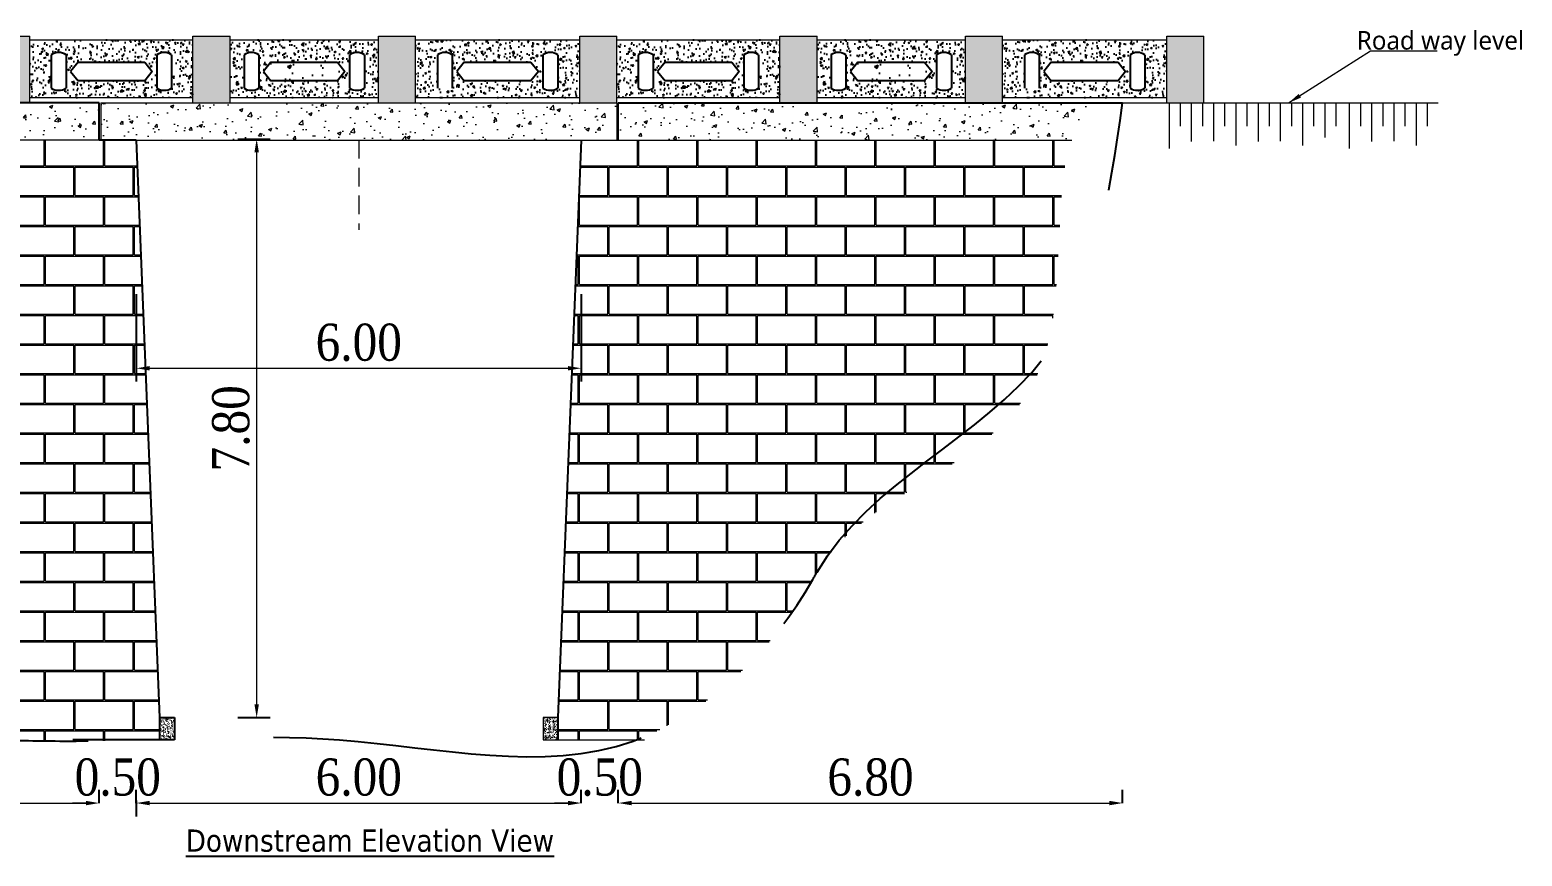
# Model space of a CAD drawing. Header units: inches. Extents: x 6 to 323, y 9 to 93.
# Drawn here: x 18.59 to 38.71, y 9.11 to 20.25 of the extents above; entities that cross this region are included whole.
import ezdxf

# ---------------------------------------------------------------- set-up
doc = ezdxf.new("R2010")
doc.units = ezdxf.units.IN
doc.header["$MEASUREMENT"] = 0
doc.linetypes.add('HIDDEN', pattern=[0.375, 0.25, -0.125])
for name, color, linetype, lineweight in [('dima', 7, 'Continuous', 0), ('hach', 251, 'Continuous', 0), ('hand wall', 5, 'Continuous', 9), ('hatch1', 251, 'Continuous', 0), ('text', 1, 'Continuous', 0), ('wall', 4, 'Continuous', 13)]:
    doc.layers.add(name, color=color, linetype=linetype, lineweight=lineweight)
doc.layers.add('ground', color=81, linetype='Continuous')
doc.layers.add('TEXT2', color=7, linetype='Continuous')
doc.styles.get("Standard").update_dxf_attribs({"font": 'GARA.TTF'})
doc.styles.add('style1', font='txt.shx', dxfattribs={"height": 0.15})
doc.dimstyles.get("Standard").update_dxf_attribs({"dimtxt": 0.7, "dimasz": 0.18, "dimexe": 0.18, "dimexo": 0.0625, "dimgap": 0.09, "dimtad": 1, "dimzin": 0, "dimdsep": 46, "dimtxsty": 'Standard', "dimcen": 0.09, "dimclrd": 253, "dimclre": 21, "dimclrt": 256, "dimadec": 0, "dimazin": 0, "dimtfac": 1, "dimtix": 1, "dimtofl": 0, "dimtmove": 0, "dimatfit": 3, "dimfxl": 1, "dimfxlon": 1, "dimtolj": 1, "dimtzin": 0, "dimlwd": -1, "dimarcsym": 0})
doc.dimstyles.new('Standard$0', dxfattribs={"dimtxt": 1.2, "dimasz": 0.5, "dimexe": 0.28, "dimexo": 0.1625, "dimgap": 0.09, "dimtad": 0, "dimzin": 0, "dimdsep": 46, "dimtxsty": 'style1', "dimblk": 'OPEN30', "dimcen": 0.09, "dimclrd": 1, "dimclre": 5, "dimclrt": 7, "dimadec": 0, "dimazin": 0, "dimtfac": 1, "dimtofl": 0, "dimtmove": 0, "dimatfit": 3, "dimfxl": 0.18, "dimfxlon": 1, "dimtolj": 1, "dimtzin": 0, "dimarcsym": 0})
pattern_1 = [(50, (0, 0), (0.07172602, -0.00627521), [0.0075, -0.0825]), (355, (0, 0), (-0.01387513, 0.07521921), [0.006, -0.066]), (100.4514, (0.00598, -0.00052), (0.05785094, 0.06894395), [0.00637402, -0.07011421]), (46.1842, (0, 0.02), (0.1067241, -0.0165519), [0.01125, -0.12375]), (96.6356, (0.00889, 0.01862), (0.09346627, 0.0974118), [0.00956103, -0.1051713]), (351.1842, (0, 0.02), (0.0934662, 0.09741186), [0.009, -0.099]), (21, (0.01, 0.015), (0.0596907, -0.04026189), [0.0075, -0.0825]), (326, (0.01, 0.015), (0.02433153, 0.072515), [0.006, -0.066]), (71.4514, (0.014974, 0.011645), (0.08402226, 0.03225305), [0.00637402, -0.07011421]), (37.5, (0, 0), (0.001215986, 0.033289385), [0, -0.0652, 0, -0.067, 0, -0.06625]), (7.5, (0, 0), (0.026306954, 0.03944117), [0, -0.0382, 0, -0.0637, 0, -0.02525]), (327.5, (-0.0223, 0), (0.053382244, -0.002255487), [0, -0.025, 0, -0.078, 0, -0.1035]), (317.5, (-0.0323, 0), (0.05831862, 0.0100105), [0, -0.0325, 0, -0.0518, 0, -0.0735])]
pattern_2 = [(50, (-35.80227, 0.12144), (0.21517805, -0.01882564), [0.0225, -0.2475]), (355, (-35.80227, 0.12144), (-0.0416254, 0.22565764), [0.018, -0.198]), (100.4514, (-35.78434, 0.11987), (0.1735528, 0.20683186), [0.01912206, -0.2103426]), (46.1842, (-35.80227, 0.18144), (0.3201723, -0.0496557), [0.03375, -0.37125]), (96.6356, (-35.7756, 0.1773), (0.2803988, 0.2922354), [0.0286831, -0.3155139]), (351.1842, (-35.80227, 0.18144), (0.2803986, 0.2922356), [0.027, -0.297]), (21, (-35.77227, 0.16644), (0.1790721, -0.12078567), [0.0225, -0.2475]), (326, (-35.77227, 0.16644), (0.0729946, 0.217545), [0.018, -0.198]), (71.4514, (-35.75735, 0.15638), (0.2520668, 0.09675915), [0.01912206, -0.2103426]), (37.5, (-35.80227, 0.12144), (0.00364796, 0.09986816), [0, -0.1956, 0, -0.201, 0, -0.19875]), (7.5, (-35.80227, 0.12144), (0.07892086, 0.11832351), [0, -0.1146, 0, -0.1911, 0, -0.07575]), (327.5, (-35.86917, 0.12144), (0.16014673, -0.00676646), [0, -0.075, 0, -0.234, 0, -0.3105]), (317.5, (-35.89917, 0.12144), (0.17495585, 0.0300315), [0, -0.0975, 0, -0.1554, 0, -0.2205])]
pattern_3 = [(50, (-27.88659, 0.12144), (0.21517805, -0.01882564), [0.0225, -0.2475]), (355, (-27.88659, 0.12144), (-0.0416254, 0.22565764), [0.018, -0.198]), (100.4514, (-27.86866, 0.11987), (0.1735528, 0.20683186), [0.01912206, -0.2103426]), (46.1842, (-27.8866, 0.18144), (0.3201723, -0.0496557), [0.03375, -0.37125]), (96.6356, (-27.8599, 0.1773), (0.2803988, 0.2922354), [0.0286831, -0.3155139]), (351.1842, (-27.8866, 0.18144), (0.2803986, 0.2922356), [0.027, -0.297]), (21, (-27.85659, 0.16644), (0.1790721, -0.12078567), [0.0225, -0.2475]), (326, (-27.85659, 0.16644), (0.0729946, 0.217545), [0.018, -0.198]), (71.4514, (-27.84166, 0.15638), (0.2520668, 0.09675915), [0.01912206, -0.2103426]), (37.5, (-27.88659, 0.12144), (0.00364796, 0.09986816), [0, -0.1956, 0, -0.201, 0, -0.19875]), (7.5, (-27.88659, 0.12144), (0.07892086, 0.11832351), [0, -0.1146, 0, -0.1911, 0, -0.07575]), (327.5, (-27.95349, 0.12144), (0.16014673, -0.00676646), [0, -0.075, 0, -0.234, 0, -0.3105]), (317.5, (-27.98349, 0.12144), (0.17495585, 0.0300315), [0, -0.0975, 0, -0.1554, 0, -0.2205])]

# ---------------------------------------------------------------- blocks, each defined once
blk = doc.blocks.new('*D3')
at = {"layer": 'Defpoints', "color": 0}
for p in [(12.724, 9.827), (19.524, 9.827), (19.524, 9.827)]:
    blk.add_point(p, dxfattribs=at)
at = {"layer": 'dima', "color": 21, "lineweight": -2}
for p, q in [((12.724, 9.827), (12.724, 10.007)), ((19.524, 9.827), (19.524, 10.007))]:
    blk.add_line(p, q, dxfattribs=at)
at = {"layer": 'dima', "color": 253}
blk.add_line((12.904, 9.827), (19.344, 9.827), dxfattribs=at)
for points in [[(12.904, 9.857), (12.904, 9.797), (12.724, 9.827)], [(19.344, 9.857), (19.344, 9.797), (19.524, 9.827)]]:
    blk.add_solid(points, dxfattribs=at)
at = {"layer": 'dima', "insert": (16.124, 10.173), "char_height": 0.5, "attachment_point": 5}
blk.add_mtext('\\A1;6.80', dxfattribs=at)
blk = doc.blocks.new('*D4')
at = {"layer": 'Defpoints', "color": 0}
for p in [(20.024, 9.925), (26.024, 9.827), (26.024, 9.827)]:
    blk.add_point(p, dxfattribs=at)
at = {"layer": 'dima', "color": 21, "lineweight": -2}
for p, q in [((20.024, 9.863), (20.024, 9.647)), ((26.024, 9.827), (26.024, 10.007))]:
    blk.add_line(p, q, dxfattribs=at)
at = {"layer": 'dima', "color": 253}
blk.add_line((20.204, 9.827), (25.844, 9.827), dxfattribs=at)
for points in [[(20.204, 9.857), (20.204, 9.797), (20.024, 9.827)], [(25.844, 9.857), (25.844, 9.797), (26.024, 9.827)]]:
    blk.add_solid(points, dxfattribs=at)
at = {"layer": 'dima', "insert": (23.024, 10.173), "char_height": 0.5, "attachment_point": 5}
blk.add_mtext('\\A1;6.00', dxfattribs=at)
blk = doc.blocks.new('*D5')
at = {"layer": 'Defpoints', "color": 0}
for p in [(26.524, 9.827), (33.324, 9.827), (33.324, 9.827)]:
    blk.add_point(p, dxfattribs=at)
at = {"layer": 'dima', "color": 21, "lineweight": -2}
for p, q in [((26.524, 9.827), (26.524, 10.007)), ((33.324, 9.827), (33.324, 10.007))]:
    blk.add_line(p, q, dxfattribs=at)
at = {"layer": 'dima', "color": 253}
blk.add_line((26.704, 9.827), (33.144, 9.827), dxfattribs=at)
for points in [[(26.704, 9.857), (26.704, 9.797), (26.524, 9.827)], [(33.144, 9.857), (33.144, 9.797), (33.324, 9.827)]]:
    blk.add_solid(points, dxfattribs=at)
at = {"layer": 'dima', "insert": (29.924, 10.173), "char_height": 0.5, "attachment_point": 5}
blk.add_mtext('\\A1;6.80', dxfattribs=at)
blk = doc.blocks.new('*D50')
at = {"layer": 'Defpoints', "color": 0}
for p in [(19.524, 9.827), (20.024, 9.827), (20.024, 9.827)]:
    blk.add_point(p, dxfattribs=at)
at = {"layer": 'dima', "color": 21, "lineweight": -2}
for p, q in [((19.524, 9.827), (19.524, 10.007)), ((20.024, 9.827), (20.024, 10.007))]:
    blk.add_line(p, q, dxfattribs=at)
at = {"layer": 'dima', "color": 253}
for p, q in [((19.344, 9.827), (19.164, 9.827)), ((20.204, 9.827), (20.384, 9.827))]:
    blk.add_line(p, q, dxfattribs=at)
for points in [[(19.344, 9.857), (19.344, 9.797), (19.524, 9.827)], [(20.204, 9.857), (20.204, 9.797), (20.024, 9.827)]]:
    blk.add_solid(points, dxfattribs=at)
at = {"layer": 'dima', "insert": (19.774, 10.173), "char_height": 0.5, "attachment_point": 5}
blk.add_mtext('\\A1;0.50', dxfattribs=at)
blk = doc.blocks.new('*D51')
at = {"layer": 'Defpoints', "color": 0}
for p in [(26.024, 9.827), (26.524, 9.827), (26.524, 9.827)]:
    blk.add_point(p, dxfattribs=at)
at = {"layer": 'dima', "color": 21, "lineweight": -2}
for p, q in [((26.024, 9.827), (26.024, 10.007)), ((26.524, 9.827), (26.524, 10.007))]:
    blk.add_line(p, q, dxfattribs=at)
at = {"layer": 'dima', "color": 253}
for p, q in [((25.844, 9.827), (25.664, 9.827)), ((26.704, 9.827), (26.884, 9.827))]:
    blk.add_line(p, q, dxfattribs=at)
for points in [[(25.844, 9.857), (25.844, 9.797), (26.024, 9.827)], [(26.704, 9.857), (26.704, 9.797), (26.524, 9.827)]]:
    blk.add_solid(points, dxfattribs=at)
at = {"layer": 'dima', "insert": (26.274, 10.173), "char_height": 0.5, "attachment_point": 5}
blk.add_mtext('\\A1;0.50', dxfattribs=at)
blk = doc.blocks.new('*D52')
at = {"layer": 'Defpoints', "color": 0}
for p in [(21.333, 18.779), (21.333, 10.979), (21.647, 10.979)]:
    blk.add_point(p, dxfattribs=at)
at = {"layer": 'dima', "color": 21, "lineweight": -2}
for p, q in [((21.395, 18.779), (21.827, 18.779)), ((21.395, 10.979), (21.827, 10.979))]:
    blk.add_line(p, q, dxfattribs=at)
at = {"layer": 'dima', "color": 253}
blk.add_line((21.647, 18.599), (21.647, 11.159), dxfattribs=at)
for points in [[(21.617, 18.599), (21.677, 18.599), (21.647, 18.779)], [(21.617, 11.159), (21.677, 11.159), (21.647, 10.979)]]:
    blk.add_solid(points, dxfattribs=at)
at = {"layer": 'dima', "insert": (21.302, 14.879), "char_height": 0.5, "attachment_point": 5, "rotation": 90}
blk.add_mtext('\\A1;7.80', dxfattribs=at)
blk = doc.blocks.new('*D58')
at = {"layer": 'Defpoints', "color": 0}
for p in [(20.024, 18.766), (26.024, 18.766), (26.024, 15.689)]:
    blk.add_point(p, dxfattribs=at)
at = {"layer": 'dima', "color": 21, "lineweight": -2}
for p, q in [((20.024, 16.689), (20.024, 15.509)), ((26.024, 16.689), (26.024, 15.509))]:
    blk.add_line(p, q, dxfattribs=at)
at = {"layer": 'dima', "color": 253}
blk.add_line((20.204, 15.689), (25.844, 15.689), dxfattribs=at)
for points in [[(20.204, 15.719), (20.204, 15.659), (20.024, 15.689)], [(25.844, 15.719), (25.844, 15.659), (26.024, 15.689)]]:
    blk.add_solid(points, dxfattribs=at)
at = {"layer": 'dima', "insert": (23.024, 16.035), "char_height": 0.5, "attachment_point": 5}
blk.add_mtext('\\A1;6.00', dxfattribs=at)

msp = doc.modelspace()

# ---------------------------------------------------------------- hatches: boundary and pattern name
h = msp.add_hatch()
h.set_pattern_fill('AR-CONC', color=256, scale=0.07, style=0)
h.set_pattern_definition([(50, (-35.80227, 0.12144), (0.502082, -0.0439265), [0.0525, -0.5775]), (355, (-35.80227, 0.12144), (-0.097126, 0.5265345), [0.042, -0.462]), (100.4514, (-35.76043, 0.1178), (0.4049566, 0.4826077), [0.044618, -0.4907995]), (46.1842, (-35.8023, 0.26144), (0.747069, -0.1158633), [0.07875, -0.86625]), (96.6356, (-35.74, 0.2518), (0.654264, 0.6818825), [0.066927, -0.736199]), (351.1842, (-35.8023, 0.26144), (0.654263, 0.681883), [0.063, -0.693]), (21, (-35.73227, 0.22644), (0.417835, -0.2818332), [0.0525, -0.5775]), (326, (-35.73227, 0.22644), (0.1703207, 0.507605), [0.042, -0.462]), (71.4514, (-35.69745, 0.20296), (0.588156, 0.2257713), [0.044618, -0.4907995]), (37.5, (-35.80227, 0.12144), (0.0085119, 0.2330257), [0, -0.4564, 0, -0.469, 0, -0.46375]), (7.5, (-35.80227, 0.12144), (0.1841487, 0.2760882), [0, -0.2674, 0, -0.4459, 0, -0.17675]), (327.5, (-35.95837, 0.12144), (0.3736757, -0.0157884), [0, -0.175, 0, -0.546, 0, -0.7245]), (317.5, (-36.02837, 0.12144), (0.4082303, 0.0700735), [0, -0.2275, 0, -0.3626, 0, -0.5145])])
h.paths.add_polyline_path([(21.738, 19.691), (21.838, 19.566), (22.738, 19.566), (22.838, 19.691), (22.738, 19.816), (21.838, 19.816)], flags=17)
h.paths.add_polyline_path([(17.462, 19.314), (17.462, 20.119), (17.888, 20.119), (17.888, 19.314)], flags=9)
h = msp.add_hatch()
h.set_pattern_fill('AR-CONC', color=256, scale=0.03, style=0)
h.set_pattern_definition(pattern_2)
h.paths.add_polyline_path([(18.588, 20.116), (18.588, 19.338), (20.788, 19.338), (20.788, 20.116)])
h.paths.add_polyline_path([(20.138, 19.816), (20.238, 19.691), (20.138, 19.566), (19.238, 19.566), (19.138, 19.691), (19.238, 19.816)], flags=16)
h.paths.add_polyline_path([(19.077, 19.916), (19.077, 19.466, -0.294474), (18.877, 19.466), (18.877, 19.916, -0.294474)], flags=16)
h.paths.add_polyline_path([(20.3, 19.916, -0.294474), (20.5, 19.916), (20.5, 19.466, -0.294474), (20.3, 19.466)], flags=16)
h = msp.add_hatch()
h.set_pattern_fill('AR-CONC', color=256, scale=0.03, style=0)
h.set_pattern_definition(pattern_2)
h.paths.add_polyline_path([(23.288, 20.116), (21.288, 20.116), (21.288, 19.338), (23.288, 19.338)])
h.paths.add_polyline_path([(22.738, 19.816), (22.838, 19.691), (22.738, 19.566), (21.838, 19.566), (21.738, 19.691), (21.838, 19.816)], flags=16)
h.paths.add_polyline_path([(21.677, 19.916), (21.677, 19.466, -0.294474), (21.477, 19.466), (21.477, 19.916, -0.294474)], flags=16)
h.paths.add_polyline_path([(22.9, 19.916, -0.294474), (23.1, 19.916), (23.1, 19.466, -0.294474), (22.9, 19.466)], flags=16)
h = msp.add_hatch()
h.set_pattern_fill('AR-CONC', color=256, scale=0.03, style=0)
h.set_pattern_definition(pattern_2)
h.paths.add_polyline_path([(26.004, 20.116), (23.788, 20.116), (23.788, 19.338), (26.004, 19.338)])
h.paths.add_polyline_path([(25.346, 19.816), (25.446, 19.691), (25.346, 19.566), (24.446, 19.566), (24.346, 19.691), (24.446, 19.816)], flags=16)
h.paths.add_polyline_path([(24.285, 19.916), (24.285, 19.466, -0.294474), (24.085, 19.466), (24.085, 19.916, -0.294474)], flags=16)
h.paths.add_polyline_path([(25.508, 19.916, -0.294474), (25.708, 19.916), (25.708, 19.466, -0.294474), (25.508, 19.466)], flags=16)
h = msp.add_hatch()
h.set_pattern_fill('AR-CONC', color=256, scale=0.07, style=0)
h.set_pattern_definition([(50, (-27.8866, 0.12144), (0.502082, -0.0439265), [0.0525, -0.5775]), (355, (-27.8866, 0.12144), (-0.097126, 0.5265345), [0.042, -0.462]), (100.4514, (-27.84475, 0.1178), (0.4049566, 0.4826077), [0.044618, -0.4907995]), (46.1842, (-27.8866, 0.26144), (0.747069, -0.1158633), [0.07875, -0.86625]), (96.6356, (-27.8243, 0.2518), (0.654264, 0.6818825), [0.066927, -0.736199]), (351.1842, (-27.8866, 0.26144), (0.654263, 0.681883), [0.063, -0.693]), (21, (-27.8166, 0.22644), (0.417835, -0.2818332), [0.0525, -0.5775]), (326, (-27.8166, 0.22644), (0.1703207, 0.507605), [0.042, -0.462]), (71.4514, (-27.78177, 0.20296), (0.588156, 0.2257713), [0.044618, -0.4907995]), (37.5, (-27.88659, 0.12144), (0.0085119, 0.2330257), [0, -0.4564, 0, -0.469, 0, -0.46375]), (7.5, (-27.88659, 0.12144), (0.1841487, 0.2760882), [0, -0.2674, 0, -0.4459, 0, -0.17675]), (327.5, (-28.04269, 0.12144), (0.3736757, -0.0157884), [0, -0.175, 0, -0.546, 0, -0.7245]), (317.5, (-28.1127, 0.12144), (0.4082303, 0.0700735), [0, -0.2275, 0, -0.3626, 0, -0.5145])])
h.paths.add_polyline_path([(29.654, 19.691), (29.754, 19.566), (30.654, 19.566), (30.754, 19.691), (30.654, 19.816), (29.754, 19.816)], flags=17)
h.paths.add_polyline_path([(25.378, 19.314), (25.378, 20.119), (25.804, 20.119), (25.804, 19.314)], flags=9)
h = msp.add_hatch()
h.set_pattern_fill('AR-CONC', color=256, scale=0.03, style=0)
h.set_pattern_definition(pattern_3)
h.paths.add_polyline_path([(26.504, 20.116), (26.504, 19.338), (28.704, 19.338), (28.704, 20.116)])
h.paths.add_polyline_path([(28.054, 19.816), (28.154, 19.691), (28.054, 19.566), (27.154, 19.566), (27.054, 19.691), (27.154, 19.816)], flags=16)
h.paths.add_polyline_path([(26.992, 19.916), (26.992, 19.466, -0.294474), (26.792, 19.466), (26.792, 19.916, -0.294474)], flags=16)
h.paths.add_polyline_path([(28.216, 19.916, -0.294474), (28.416, 19.916), (28.416, 19.466, -0.294474), (28.216, 19.466)], flags=16)
h = msp.add_hatch()
h.set_pattern_fill('AR-CONC', color=256, scale=0.03, style=0)
h.set_pattern_definition(pattern_3)
h.paths.add_polyline_path([(29.204, 20.116), (29.204, 19.338), (31.204, 19.338), (31.204, 20.116)])
h.paths.add_polyline_path([(29.654, 19.691), (29.754, 19.816), (30.654, 19.816), (30.754, 19.691), (30.654, 19.566), (29.754, 19.566)], flags=16)
h.paths.add_polyline_path([(29.392, 19.916, -0.294474), (29.592, 19.916), (29.592, 19.466, -0.294474), (29.392, 19.466)], flags=16)
h.paths.add_polyline_path([(30.816, 19.916, -0.294474), (31.016, 19.916), (31.016, 19.466, -0.294474), (30.816, 19.466)], flags=16)
h = msp.add_hatch()
h.set_pattern_fill('AR-CONC', color=256, scale=0.03, style=0)
h.set_pattern_definition(pattern_3)
h.paths.add_polyline_path([(33.92, 20.116), (31.704, 20.116), (31.704, 19.338), (33.92, 19.338)])
h.paths.add_polyline_path([(33.262, 19.816), (33.362, 19.691), (33.262, 19.566), (32.362, 19.566), (32.262, 19.691), (32.362, 19.816)], flags=16)
h.paths.add_polyline_path([(32.2, 19.916), (32.2, 19.466, -0.294474), (32, 19.466), (32, 19.916, -0.294474)], flags=16)
h.paths.add_polyline_path([(33.424, 19.916, -0.294474), (33.624, 19.916), (33.624, 19.466, -0.294474), (33.424, 19.466)], flags=16)
at = {"layer": 'dima'}
h = msp.add_hatch(dxfattribs=at)
h.set_pattern_fill('AR-B816C', scale=0.05, angle=-1e-14, style=0)
edge = h.paths.add_edge_path()
edge.add_line((20.024, 18.766), (19.524, 18.766))
edge.add_line((19.524, 18.766), (12.793, 18.766))
edge.add_spline(control_points=[(12.793, 18.766), (13.162, 16.11), (13.717, 12.894), (16.713, 10.516), (18.038, 10.691), (18.783, 10.663), (19.537, 10.663), (19.964, 10.676), (20.338, 10.688)], knot_values=[0.480266, 0.480266, 0.480266, 0.480266, 8.138593, 9.904604, 11.024436, 11.996944, 12.158372, 13.286147, 13.286147, 13.286147, 13.286147], degree=3, periodic=0)
edge.add_line((20.338, 10.688), (20.338, 10.979))
edge.add_line((20.338, 10.979), (20.024, 18.766))
h = msp.add_hatch(dxfattribs=at)
h.set_pattern_fill('AR-B816C', scale=0.05, angle=-1e-14, style=0)
h.paths.add_polyline_path([(32.625, 18.766), (26.024, 18.766), (25.71, 10.979), (25.71, 10.679), (26.768, 10.679), (26.807, 10.695), (26.846, 10.711), (26.884, 10.727), (26.923, 10.744), (26.962, 10.761), (27, 10.779), (27.038, 10.797), (27.076, 10.816), (27.114, 10.835), (27.152, 10.854), (27.19, 10.874), (27.227, 10.895), (27.264, 10.916), (27.301, 10.937), (27.338, 10.958), (27.375, 10.981), (27.412, 11.003), (27.448, 11.026), (27.484, 11.049), (27.521, 11.073), (27.556, 11.097), (27.592, 11.121), (27.628, 11.146), (27.663, 11.172), (27.698, 11.197), (27.733, 11.223), (27.768, 11.249), (27.802, 11.276), (27.836, 11.303), (27.87, 11.33), (27.904, 11.358), (27.938, 11.386), (27.971, 11.414), (28.005, 11.443), (28.038, 11.471), (28.07, 11.501), (28.103, 11.53), (28.135, 11.56), (28.167, 11.59), (28.199, 11.62), (28.23, 11.651), (28.262, 11.682), (28.293, 11.713), (28.323, 11.745), (28.354, 11.776), (28.384, 11.808), (28.414, 11.841), (28.444, 11.873), (28.473, 11.906), (28.503, 11.939), (28.532, 11.972), (28.56, 12.005), (28.589, 12.039), (28.617, 12.073), (28.644, 12.107), (28.672, 12.141), (28.699, 12.175), (28.726, 12.21), (28.753, 12.245), (28.779, 12.28), (28.805, 12.315), (28.831, 12.35), (28.856, 12.386), (28.881, 12.421), (28.906, 12.457), (28.93, 12.493), (28.955, 12.529), (28.978, 12.565), (29.002, 12.602), (29.025, 12.638), (29.048, 12.675), (29.07, 12.711), (29.092, 12.748), (29.114, 12.785), (29.136, 12.822), (29.157, 12.859), (29.178, 12.896), (29.199, 12.933), (29.221, 12.969), (29.243, 13.005), (29.266, 13.04), (29.29, 13.074), (29.314, 13.108), (29.339, 13.141), (29.365, 13.174), (29.391, 13.206), (29.418, 13.238), (29.445, 13.269), (29.473, 13.3), (29.502, 13.33), (29.531, 13.36), (29.56, 13.389), (29.59, 13.418), (29.62, 13.446), (29.651, 13.474), (29.683, 13.502), (29.714, 13.529), (29.746, 13.556), (29.779, 13.582), (29.812, 13.609), (29.845, 13.635), (29.879, 13.66), (29.912, 13.686), (29.947, 13.711), (29.981, 13.736), (30.016, 13.76), (30.051, 13.785), (30.086, 13.809), (30.122, 13.833), (30.158, 13.857), (30.194, 13.88), (30.23, 13.904), (30.266, 13.927), (30.303, 13.95), (30.34, 13.973), (30.376, 13.996), (30.413, 14.019), (30.45, 14.042), (30.488, 14.065), (30.525, 14.088), (30.562, 14.111), (30.599, 14.134), (30.637, 14.156), (30.674, 14.179), (30.711, 14.202), (30.748, 14.225), (30.786, 14.248), (30.823, 14.271), (30.86, 14.295), (30.897, 14.318), (30.934, 14.341), (30.971, 14.365), (31.007, 14.389), (31.044, 14.413), (31.08, 14.437), (31.117, 14.461), (31.153, 14.486), (31.188, 14.511), (31.224, 14.536), (31.259, 14.561), (31.294, 14.587), (31.329, 14.613), (31.364, 14.639), (31.398, 14.666), (31.432, 14.693), (31.465, 14.72), (31.499, 14.748), (31.532, 14.776), (31.564, 14.804), (31.596, 14.833), (31.628, 14.862), (31.659, 14.892), (31.69, 14.922), (31.72, 14.953), (31.75, 14.984), (31.78, 15.015), (31.809, 15.048), (31.837, 15.08), (31.865, 15.114), (31.892, 15.147), (31.919, 15.182), (31.945, 15.217), (31.971, 15.252), (31.996, 15.289), (32.02, 15.325), (32.044, 15.363), (32.067, 15.401), (32.09, 15.44), (32.111, 15.48), (32.132, 15.52), (32.153, 15.561), (32.172, 15.603), (32.191, 15.645), (32.209, 15.688), (32.226, 15.732), (32.243, 15.777), (32.259, 15.823), (32.274, 15.87), (32.288, 15.917), (32.301, 15.965), (32.314, 16.014), (32.325, 16.063), (32.337, 16.113), (32.347, 16.164), (32.357, 16.216), (32.366, 16.268), (32.375, 16.32), (32.383, 16.373), (32.391, 16.426), (32.398, 16.48), (32.404, 16.535), (32.411, 16.589), (32.416, 16.644), (32.422, 16.699), (32.427, 16.755), (32.431, 16.811), (32.435, 16.867), (32.44, 16.923), (32.443, 16.979), (32.447, 17.035), (32.45, 17.091), (32.453, 17.148), (32.456, 17.204), (32.459, 17.26), (32.462, 17.316), (32.465, 17.372), (32.467, 17.428), (32.47, 17.484), (32.473, 17.539), (32.475, 17.595), (32.478, 17.65), (32.481, 17.704), (32.484, 17.758), (32.487, 17.812), (32.49, 17.866), (32.494, 17.919), (32.497, 17.971), (32.501, 18.023), (32.506, 18.075), (32.51, 18.125), (32.515, 18.175), (32.52, 18.225), (32.526, 18.274), (32.532, 18.322), (32.538, 18.369), (32.545, 18.415), (32.553, 18.461), (32.561, 18.506), (32.569, 18.55), (32.578, 18.593), (32.588, 18.635), (32.598, 18.675), (32.609, 18.715), (32.621, 18.754)])
h = msp.add_hatch(dxfattribs=at)
h.set_pattern_fill('AR-CONC', scale=0.01, style=0)
h.set_pattern_definition(pattern_1)
h.paths.add_polyline_path([(20.538, 10.979), (20.338, 10.979), (20.338, 10.679), (20.538, 10.679)])
h = msp.add_hatch(dxfattribs=at)
h.set_pattern_fill('AR-CONC', scale=0.01, style=0)
h.set_pattern_definition(pattern_1)
h.paths.add_polyline_path([(25.71, 10.979), (25.51, 10.979), (25.51, 10.679), (25.71, 10.679)])
at = {"layer": 'hach'}
h = msp.add_hatch(dxfattribs=at)
h.set_pattern_fill('AR-SAND', color=256, scale=0.098, style=0)
h.set_pattern_definition([(37.5, (10.17274, 19.26637), (-0.0061733, 0.1888287), [0, -0.14896, 0, -0.1666, 0, -0.15925]), (7.5, (10.17274, 19.26637), (0.173438, 0.27657), [0, -0.08036, 0, -0.13426, 0, -0.05145]), (327.5, (10.0522, 19.26637), (0.305186, 0.0005546), [0, -0.049, 0, -0.1764, 0, -0.2303]), (317.5, (10.0522, 19.26637), (0.2946004, 0.086012), [0, -0.0245, 0, -0.11564, 0, -0.1323])])
h.paths.add_polyline_path([(10.173, 19.266), (10.673, 19.266), (10.673, 20.166), (10.173, 20.166)])
h.paths.add_polyline_path([(12.873, 19.266), (13.373, 19.266), (13.373, 20.166), (12.873, 20.166)])
h.paths.add_polyline_path([(15.873, 20.166), (15.373, 20.166), (15.373, 19.266), (15.873, 19.266)])
h.paths.add_polyline_path([(18.588, 20.166), (18.088, 20.166), (18.088, 19.266), (18.588, 19.266)])
h.paths.add_polyline_path([(9.546, 19.314), (9.546, 20.119), (9.973, 20.119), (9.973, 19.314)], flags=9)
h = msp.add_hatch(dxfattribs=at)
h.set_pattern_fill('AR-SAND', color=256, scale=0.098, style=0)
h.set_pattern_definition([(37.5, (18.08842, 19.26637), (-0.0061733, 0.1888287), [0, -0.14896, 0, -0.1666, 0, -0.15925]), (7.5, (18.08842, 19.26637), (0.173438, 0.27657), [0, -0.08036, 0, -0.13426, 0, -0.05145]), (327.5, (17.96788, 19.26637), (0.305186, 0.0005546), [0, -0.049, 0, -0.1764, 0, -0.2303]), (317.5, (17.96788, 19.26637), (0.2946004, 0.086012), [0, -0.0245, 0, -0.11564, 0, -0.1323])])
h.paths.add_polyline_path([(18.088, 19.266), (18.588, 19.266), (18.588, 20.166), (18.088, 20.166)])
h.paths.add_polyline_path([(20.788, 19.266), (21.288, 19.266), (21.288, 20.166), (20.788, 20.166)])
h.paths.add_polyline_path([(23.788, 20.166), (23.288, 20.166), (23.288, 19.266), (23.788, 19.266)])
h.paths.add_polyline_path([(26.504, 20.166), (26.004, 20.166), (26.004, 19.266), (26.504, 19.266)])
h.paths.add_polyline_path([(17.462, 19.314), (17.462, 20.119), (17.888, 20.119), (17.888, 19.314)], flags=9)
h = msp.add_hatch(dxfattribs=at)
h.set_pattern_fill('AR-SAND', color=256, scale=0.098, style=0)
h.set_pattern_definition([(37.5, (26.0041, 19.26637), (-0.0061733, 0.1888287), [0, -0.14896, 0, -0.1666, 0, -0.15925]), (7.5, (26.0041, 19.26637), (0.173438, 0.27657), [0, -0.08036, 0, -0.13426, 0, -0.05145]), (327.5, (25.88357, 19.26637), (0.305186, 0.0005546), [0, -0.049, 0, -0.1764, 0, -0.2303]), (317.5, (25.88357, 19.26637), (0.2946004, 0.086012), [0, -0.0245, 0, -0.11564, 0, -0.1323])])
h.paths.add_polyline_path([(26.004, 19.266), (26.504, 19.266), (26.504, 20.166), (26.004, 20.166)])
h.paths.add_polyline_path([(28.704, 19.266), (29.204, 19.266), (29.204, 20.166), (28.704, 20.166)])
h.paths.add_polyline_path([(31.704, 20.166), (31.204, 20.166), (31.204, 19.266), (31.704, 19.266)])
h.paths.add_polyline_path([(34.42, 20.166), (33.92, 20.166), (33.92, 19.266), (34.42, 19.266)])
h.paths.add_polyline_path([(25.378, 19.314), (25.378, 20.119), (25.804, 20.119), (25.804, 19.314)], flags=9)
at = {"layer": 'hatch1'}
h = msp.add_hatch(dxfattribs=at)
h.set_pattern_fill('AR-CONC', color=256, scale=0.065, style=0)
edge = h.paths.add_edge_path()
edge.add_line((19.524, 18.766), (19.524, 19.266))
edge.add_line((19.524, 19.266), (12.724, 19.266))
edge.add_spline(control_points=[(12.724, 19.266), (12.747, 19.1), (12.77, 18.933), (12.793, 18.766)], knot_values=[0, 0, 0, 0, 0.480266, 0.480266, 0.480266, 0.480266], degree=3, periodic=0)
edge.add_line((12.793, 18.766), (19.524, 18.766))
h = msp.add_hatch(dxfattribs=at)
h.set_pattern_fill('AR-CONC', color=256, scale=0.065, style=0)
h.set_pattern_definition([(50, (-0.05937, 34.67147), (0.466219, -0.040789), [0.04875, -0.53625]), (355, (-0.05937, 34.67147), (-0.090188, 0.488925), [0.039, -0.429]), (100.4514, (-0.0205, 34.66808), (0.376031, 0.448136), [0.041431, -0.4557424]), (46.1842, (-0.05937, 34.8015), (0.693707, -0.107587), [0.073125, -0.804375]), (96.6356, (-0.00156, 34.7925), (0.607531, 0.633177), [0.062147, -0.683613]), (351.1842, (-0.0594, 34.8015), (0.60753, 0.633177), [0.0585, -0.6435]), (21, (0.00563, 34.76897), (0.3879896, -0.2617023), [0.04875, -0.53625]), (326, (0.00563, 34.76897), (0.158155, 0.4713475), [0.039, -0.429]), (71.4514, (0.03797, 34.74717), (0.546145, 0.209645), [0.041431, -0.4557424]), (37.5, (-0.05937, 34.67147), (0.0079039, 0.216381), [0, -0.4238, 0, -0.4355, 0, -0.430625]), (7.5, (-0.05937, 34.67147), (0.1709952, 0.2563676), [0, -0.2483, 0, -0.41405, 0, -0.164125]), (327.5, (-0.20432, 34.67147), (0.3469846, -0.0146607), [0, -0.1625, 0, -0.507, 0, -0.67275]), (317.5, (-0.26932, 34.67147), (0.379071, 0.0650682), [0, -0.21125, 0, -0.3367, 0, -0.47775])])
h.paths.add_polyline_path([(26.524, 18.766), (26.524, 19.266), (19.524, 19.266), (19.524, 18.766)])
h = msp.add_hatch(dxfattribs=at)
h.set_pattern_fill('AR-CONC', color=256, scale=0.065, style=0)
h.set_pattern_definition([(50, (0, 0), (0.466219, -0.040789), [0.04875, -0.53625]), (355, (0, 0), (-0.0901884, 0.488925), [0.039, -0.429]), (100.4514, (0.03885, -0.0034), (0.376031, 0.4481357), [0.041431, -0.4557424]), (46.1842, (0, 0.13), (0.693707, -0.107587), [0.073125, -0.804375]), (96.6356, (0.0578, 0.12103), (0.607531, 0.633177), [0.062147, -0.683613]), (351.1842, (0, 0.13), (0.60753, 0.633177), [0.0585, -0.6435]), (21, (0.065, 0.0975), (0.3879896, -0.2617023), [0.04875, -0.53625]), (326, (0.065, 0.0975), (0.158155, 0.4713475), [0.039, -0.429]), (71.4514, (0.09733, 0.0757), (0.5461447, 0.209645), [0.041431, -0.4557424]), (37.5, (0, 0), (0.0079039, 0.216381), [0, -0.4238, 0, -0.4355, 0, -0.430625]), (7.5, (0, 0), (0.1709952, 0.2563676), [0, -0.2483, 0, -0.41405, 0, -0.164125]), (327.5, (-0.14495, 0), (0.3469846, -0.0146607), [0, -0.1625, 0, -0.507, 0, -0.67275]), (317.5, (-0.20995, 0), (0.379071, 0.0650682), [0, -0.21125, 0, -0.3367, 0, -0.47775])])
edge = h.paths.add_edge_path()
edge.add_spline(control_points=[(32.625, 18.766), (32.713, 19.04), (32.858, 19.226), (33.105, 19.266)], knot_values=[29.67782, 29.67782, 29.67782, 29.67782, 30.599586, 30.599586, 30.599586, 30.599586], degree=3, periodic=0)
edge.add_line((33.105, 19.266), (26.524, 19.266))
edge.add_line((26.524, 19.266), (26.524, 18.766))
edge.add_line((26.524, 18.766), (32.625, 18.766))

# ---------------------------------------------------------------- linework, layer by layer
for p, q in [((18.877, 19.916), (18.877, 19.466)), ((19.077, 19.916), (19.077, 19.466)), ((19.238, 19.816), (19.138, 19.691)), ((19.238, 19.816), (20.138, 19.816)), ((20.138, 19.816), (20.238, 19.691)), ((20.3, 19.916), (20.3, 19.466)), ((20.5, 19.916), (20.5, 19.466)), ((21.477, 19.916), (21.477, 19.466)), ((21.677, 19.916), (21.677, 19.466)), ((21.838, 19.816), (21.738, 19.691)), ((21.838, 19.816), (22.738, 19.816)), ((22.738, 19.816), (22.838, 19.691)), ((22.9, 19.916), (22.9, 19.466)), ((23.1, 19.916), (23.1, 19.466)), ((24.085, 19.916), (24.085, 19.466)), ((24.285, 19.916), (24.285, 19.466)), ((24.446, 19.816), (24.346, 19.691)), ((24.446, 19.816), (25.346, 19.816)), ((25.346, 19.816), (25.446, 19.691)), ((25.508, 19.916), (25.508, 19.466)), ((25.708, 19.916), (25.708, 19.466)), ((26.792, 19.916), (26.792, 19.466)), ((26.992, 19.916), (26.992, 19.466)), ((27.154, 19.816), (27.054, 19.691)), ((27.154, 19.816), (28.054, 19.816)), ((28.054, 19.816), (28.154, 19.691)), ((28.216, 19.916), (28.216, 19.466)), ((28.416, 19.916), (28.416, 19.466)), ((29.392, 19.916), (29.392, 19.466)), ((29.592, 19.916), (29.592, 19.466)), ((29.754, 19.816), (29.654, 19.691)), ((29.754, 19.816), (30.654, 19.816)), ((30.654, 19.816), (30.754, 19.691)), ((30.816, 19.916), (30.816, 19.466)), ((31.016, 19.916), (31.016, 19.466)), ((32, 19.916), (32, 19.466)), ((32.2, 19.916), (32.2, 19.466)), ((32.362, 19.816), (32.262, 19.691)), ((32.362, 19.816), (33.262, 19.816)), ((33.262, 19.816), (33.362, 19.691)), ((33.424, 19.916), (33.424, 19.466)), ((33.624, 19.916), (33.624, 19.466)), ((19.138, 19.691), (19.238, 19.566)), ((20.138, 19.566), (19.238, 19.566)), ((20.238, 19.691), (20.138, 19.566)), ((21.738, 19.691), (21.838, 19.566)), ((22.738, 19.566), (21.838, 19.566)), ((22.838, 19.691), (22.738, 19.566)), ((24.346, 19.691), (24.446, 19.566)), ((25.346, 19.566), (24.446, 19.566)), ((25.446, 19.691), (25.346, 19.566)), ((27.054, 19.691), (27.154, 19.566)), ((28.054, 19.566), (27.154, 19.566)), ((28.154, 19.691), (28.054, 19.566)), ((29.654, 19.691), (29.754, 19.566)), ((30.654, 19.566), (29.754, 19.566)), ((30.754, 19.691), (30.654, 19.566)), ((32.262, 19.691), (32.362, 19.566)), ((33.262, 19.566), (32.362, 19.566)), ((33.362, 19.691), (33.262, 19.566))]:
    msp.add_line(p, q)
for centre, start, end in [((18.977, 19.761), 57.1833, 122.8167), ((20.4, 19.761), 57.1833, 122.8167), ((21.577, 19.761), 57.1833, 122.8167), ((23, 19.761), 57.1833, 122.8167), ((24.185, 19.761), 57.1833, 122.8167), ((25.608, 19.761), 57.1833, 122.8167), ((26.892, 19.761), 57.1833, 122.8167), ((28.316, 19.761), 57.1833, 122.8167), ((29.492, 19.761), 57.1833, 122.8167), ((30.916, 19.761), 57.1833, 122.8167), ((32.1, 19.761), 57.1833, 122.8167), ((33.524, 19.761), 57.1833, 122.8167), ((18.977, 19.621), 237.1833, 302.8167), ((20.4, 19.621), 237.1833, 302.8167), ((21.577, 19.621), 237.1833, 302.8167), ((23, 19.621), 237.1833, 302.8167), ((25.608, 19.621), 237.1833, 302.8167), ((26.892, 19.621), 237.1833, 302.8167), ((28.316, 19.621), 237.1833, 302.8167), ((29.492, 19.621), 237.1833, 302.8167), ((30.916, 19.621), 237.1833, 302.8167), ((33.524, 19.621), 237.1833, 302.8167)]:
    msp.add_arc(centre, 0.185, start, end)
at = {"layer": 'dima', "color": 7}
for p, q in [((19.524, 18.766), (12.793, 18.766)), ((26.524, 18.766), (32.64, 18.766)), ((25.71, 10.979), (25.51, 10.979)), ((25.51, 10.979), (25.51, 10.679)), ((25.51, 10.679), (26.878, 10.679))]:
    msp.add_line(p, q, dxfattribs=at)
at = {"layer": 'dima', "color": 250, "linetype": 'HIDDEN'}
msp.add_line((23.024, 18.766), (23.024, 17.555), dxfattribs=at)
at = {"layer": 'ground', "linetype": 'HIDDEN', "ltscale": 20, "end_tangent": (0.990846, -0.135)}
msp.add_spline([(12.724, 19.266), (15.466, 11.604), (16.961, 10.663), (18.081, 10.663), (19.053, 10.663), (19.215, 10.663), (22.764, 10.679), (26.725, 10.663), (29.147, 12.841), (29.204, 12.942), (32.26, 15.828), (33.324, 19.266)], degree=3, dxfattribs=at)
at = {"layer": 'hand wall'}
for p, q in [((18.588, 20.116), (20.788, 20.116)), ((21.288, 20.116), (23.288, 20.116)), ((23.788, 20.116), (26.004, 20.116)), ((26.504, 20.116), (28.704, 20.116)), ((29.204, 20.116), (31.204, 20.116)), ((31.704, 20.116), (33.92, 20.116)), ((18.588, 19.338), (20.788, 19.338)), ((21.288, 19.338), (23.288, 19.338)), ((23.788, 19.338), (26.004, 19.338)), ((26.504, 19.338), (28.704, 19.338)), ((29.204, 19.338), (31.204, 19.338)), ((31.704, 19.338), (33.92, 19.338))]:
    msp.add_line(p, q, dxfattribs=at)
at = {"layer": 'hatch1'}
for p, q in [((33.324, 19.266), (37.581, 19.266)), ((33.95, 19.266), (33.95, 18.651)), ((34.1, 19.266), (34.1, 18.955)), ((34.25, 19.266), (34.25, 18.744)), ((34.4, 19.266), (34.4, 18.955)), ((34.55, 19.266), (34.55, 18.751)), ((34.7, 19.266), (34.7, 18.955)), ((34.85, 19.266), (34.85, 18.691)), ((35, 19.266), (35, 18.955)), ((35.15, 19.266), (35.15, 18.744)), ((35.3, 19.266), (35.3, 18.955)), ((35.45, 19.266), (35.45, 18.751)), ((35.6, 19.266), (35.6, 18.955)), ((35.75, 19.266), (35.75, 18.691)), ((35.75, 19.266), (35.75, 18.786)), ((35.9, 19.266), (35.9, 18.955)), ((36.05, 19.266), (36.05, 18.802)), ((36.2, 19.266), (36.2, 18.955)), ((36.381, 19.266), (36.381, 18.651)), ((36.531, 19.266), (36.531, 18.955)), ((36.681, 19.266), (36.681, 18.744)), ((36.831, 19.266), (36.831, 18.955)), ((36.981, 19.266), (36.981, 18.751)), ((37.131, 19.266), (37.131, 18.955)), ((37.281, 19.266), (37.281, 18.691)), ((37.431, 19.266), (37.431, 18.955))]:
    msp.add_line(p, q, dxfattribs=at)
at = {"layer": 'TEXT2', "color": 7}
for p, q in [((19.524, 19.266), (12.724, 19.266)), ((19.524, 18.766), (19.524, 19.266)), ((26.524, 19.266), (33.324, 19.266)), ((26.524, 18.766), (26.524, 19.266)), ((20.024, 18.766), (19.524, 18.766)), ((20.024, 18.766), (20.338, 10.979)), ((26.024, 18.766), (25.71, 10.979)), ((20.338, 10.979), (20.538, 10.979)), ((20.338, 10.979), (20.338, 10.679)), ((20.538, 10.979), (20.538, 10.679)), ((25.71, 10.979), (25.71, 10.679)), ((20.538, 10.679), (19.17, 10.679))]:
    msp.add_line(p, q, dxfattribs=at)
at = {"layer": 'wall'}
for p, q in [((18.088, 20.166), (18.588, 20.166)), ((18.588, 19.266), (18.588, 20.166)), ((18.588, 19.266), (18.588, 20.166)), ((20.788, 20.166), (21.288, 20.166)), ((20.788, 19.266), (20.788, 20.166)), ((21.288, 19.266), (21.288, 20.166)), ((23.288, 20.166), (23.788, 20.166)), ((23.288, 19.266), (23.288, 20.166)), ((23.788, 19.266), (23.788, 20.166)), ((26.004, 20.166), (26.504, 20.166)), ((26.004, 19.266), (26.004, 20.166)), ((26.504, 19.266), (26.504, 20.166)), ((28.704, 20.166), (29.204, 20.166)), ((28.704, 19.266), (28.704, 20.166)), ((29.204, 19.266), (29.204, 20.166)), ((31.204, 20.166), (31.704, 20.166)), ((31.204, 19.266), (31.204, 20.166)), ((31.704, 19.266), (31.704, 20.166)), ((33.92, 20.166), (34.42, 20.166)), ((33.92, 19.266), (33.92, 20.166)), ((34.42, 19.266), (34.42, 20.166)), ((19.544, 19.266), (26.504, 19.266)), ((19.544, 19.266), (19.544, 18.766)), ((26.504, 19.266), (26.504, 18.766)), ((20.024, 18.766), (26.524, 18.766))]:
    msp.add_line(p, q, dxfattribs=at)

# ---------------------------------------------------------------- texts
at = {"layer": 'text', "insert": (36.482, 20.235), "char_height": 0.25, "width": 5.1366, "attachment_point": 1}
msp.add_mtext('{\\fSegoe UI|b0|i0|c0|p34;Road way level}', dxfattribs=at)
at = {"layer": 'TEXT2', "insert": (20.69, 9.471), "char_height": 0.3, "width": 13.95617, "attachment_point": 1}
msp.add_mtext('{\\fTahoma|b0|i0|c0|p34;\\LDownstream Elevation View}', dxfattribs=at)

# ---------------------------------------------------------------- dimensions: what is measured, and where the dimension line sits
at = {"layer": 'dima'}
for base, p1, p2, picture, middle in [((26.024, 15.689), (20.024, 18.766), (26.024, 18.766), '*D58', (23.024, 16.035)), ((19.524, 9.827), (12.724, 9.827), (19.524, 9.827), '*D3', (16.124, 10.173)), ((20.024, 9.827), (19.524, 9.827), (20.024, 9.827), '*D50', (19.774, 10.173)), ((26.024, 9.827), (20.024, 9.925), (26.024, 9.827), '*D4', (23.024, 10.173)), ((26.524, 9.827), (26.024, 9.827), (26.524, 9.827), '*D51', (26.274, 10.173)), ((33.324, 9.827), (26.524, 9.827), (33.324, 9.827), '*D5', (29.924, 10.173))]:
    dim = msp.add_linear_dim(base=base, p1=p1, p2=p2, dimstyle='Standard$0', override={"dimtxt": 0.5, "dimasz": 0.18, "dimexe": 0.18, "dimexo": 0.0625, "dimtad": 1, "dimtxsty": 'Standard', "dimclrd": 253, "dimclre": 21, "dimclrt": 256, "dimtix": 1, "dimtmove": 1, "dimfxl": 1, "dimlwd": 65535}, dxfattribs=at)
    dim.commit()
    dim.dimension.update_dxf_attribs({"geometry": picture, "text_midpoint": middle})
dim = msp.add_linear_dim(base=(21.647, 10.979), p1=(21.333, 18.779), p2=(21.333, 10.979), angle=90, dimstyle='Standard$0', override={"dimtxt": 0.5, "dimasz": 0.18, "dimexe": 0.18, "dimexo": 0.0625, "dimtad": 1, "dimtxsty": 'Standard', "dimclrd": 253, "dimclre": 21, "dimclrt": 256, "dimtix": 1, "dimtmove": 1, "dimfxl": 1, "dimlwd": 65535}, dxfattribs=at)
dim.commit()
dim.dimension.update_dxf_attribs({"geometry": '*D52', "text_midpoint": (21.302, 14.879)})

# ---------------------------------------------------------------- leaders
msp.add_leader([(35.562, 19.266), (36.666, 19.969), (37.566, 19.969)], dimstyle='Standard', override={"dimtad": 0}, dxfattribs=at)

doc.saveas('drawing.dxf')
